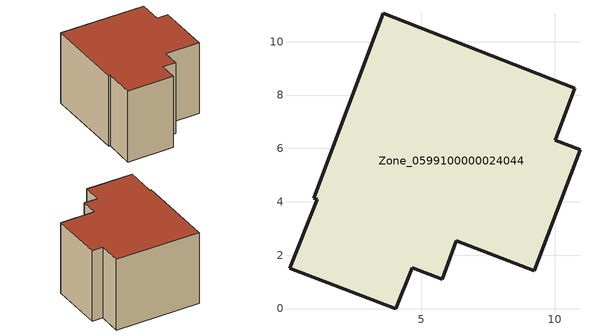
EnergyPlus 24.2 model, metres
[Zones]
Zone_0599100000024044
 floor ground (C_G): 5.78,1.09 4.66,1.53 4.05,0 0.07,1.52 1.1,4.1 0.98,4.14 3.57,11.06 10.76,8.25 10.02,6.31 10.95,5.96 9.23,1.41 6.31,2.54 z0.19
 wall outside (C_F): 9.23,1.41 10.95,5.96 10.02,6.31 10.76,8.25 3.57,11.06 0.98,4.14 1.1,4.1 0.07,1.52 4.05,0 4.66,1.53 5.78,1.09 6.31,2.54 9.23,1.41 z0.19:6.95
 roof outside (C_R): 0.07,1.52 4.05,0 4.66,1.53 5.78,1.09 6.31,2.54 9.23,1.41 10.95,5.96 10.02,6.31 10.76,8.25 3.57,11.06 0.98,4.14 1.1,4.1 z6.95
[BUILDING]
Pand.0599100000024044: North Axis=0; Terrain=City; Loads Convergence Tolerance Value=0.04; Temperature Convergence Tolerance Value=0.4; Solar Distribution=FullExterior; Maximum Number of Warmup Days=25; Minimum Number of Warmup Days=1
[Site:Location]
Rotterdam.The.Hague.AP_ZH_NLD Design_Conditions: Latitude=51.96; Longitude=4.45; Time Zone=1; Elevation=-4.5
[SITE:GROUNDTEMPERATURE:BUILDINGSURFACE]
18, 18, 18, 18, 18, 18, 18, 18, 18, 18, 18, 18
[MATERIAL] Thermal Absorptance=0.9; Solar Absorptance=0.7; Visible Absorptance=0.7
Name | Roughness | Thickness | Conductivity | Density | Specific Heat
G.TC.1946 | MediumSmooth | 0.15 | 1 | 540 | 1210
F.TC.1946 | Rough | 0.3 | 0.857143 | 1920 | 840
R.TC.1946 | MediumRough | 0.2 | 0.909091 | 1500 | 1000
[CONSTRUCTION]
C_G: G.TC.1946
C_F: F.TC.1946
C_R: R.TC.1946
[ZONE]
Zone_0599100000024044: Type=1; Multiplier=1; Ceiling Height=Autocalculate; Volume=Autocalculate; Floor Area=autocalculate; Part of Total Floor Area=Yes
[ZONEINFILTRATION:DESIGNFLOWRATE]
Infil_Zone_0599100000024044: Zone or ZoneList or Space or SpaceList=Zone_0599100000024044; Schedule=AlwaysOn; Design Flow Rate Calculation Method=Flow/Area; Flow Rate per Floor Area=0.003; Constant Term Coefficient=1; Temperature Term Coefficient=0; Velocity Term Coefficient=0; Velocity Squared Term Coefficient=0
[HVACTEMPLATE:ZONE:IDEALLOADSAIRSYSTEM]
Zone_0599100000024044: Maximum Heating Supply Air Temperature=50; Minimum Cooling Supply Air Temperature=13; Maximum Heating Supply Air Humidity Ratio=0.0156; Minimum Cooling Supply Air Humidity Ratio=0.0077; Heating Limit=NoLimit; Cooling Limit=NoLimit; Dehumidification Control Type=ConstantSensibleHeatRatio; Cooling Sensible Heat Ratio=0.7; Dehumidification Setpoint=60; Humidification Control Type=None; Humidification Setpoint=30; Outdoor Air Method=None; Outdoor Air Flow Rate per Person=0.00944; Outdoor Air Flow Rate per Zone Floor Area=0; Outdoor Air Flow Rate per Zone=0; Demand Controlled Ventilation Type=None; Outdoor Air Economizer Type=NoEconomizer; Heat Recovery Type=None; Sensible Heat Recovery Effectiveness=0.7; Latent Heat Recovery Effectiveness=0.65
[ZONECONTROL:THERMOSTAT]
ThermostatControl_Zone_0599100000024044: Zone or ZoneList=Zone_0599100000024044; Control Type Schedule=DualSetpointControlType; Control 1=Thermostat_Zone_0599100000024044; Temperature Difference Between Cutout And Setpoint=0
[THERMOSTATSETPOINT:DUALSETPOINT]
Thermostat_Zone_0599100000024044: Heating Setpoint Temperature Schedule=HeatingSetpoint_Zone_0599100000024044; Cooling Setpoint Temperature Schedule=CoolingSetpoint_Zone_0599100000024044
[SCHEDULE:COMPACT]
HeatingSetpoint_Zone_0599100000024044: Through: 12/31, For: AllDays, Until: 24:00, 21
CoolingSetpoint_Zone_0599100000024044: Through: 12/31, For: AllDays, Until: 24:00, 24
DualSetpointControlType: Through: 12/31, For: AllDays, Until: 24:00, 4
AlwaysOn: Through: 12/31, For: AllDays, Until: 24:00, 1
